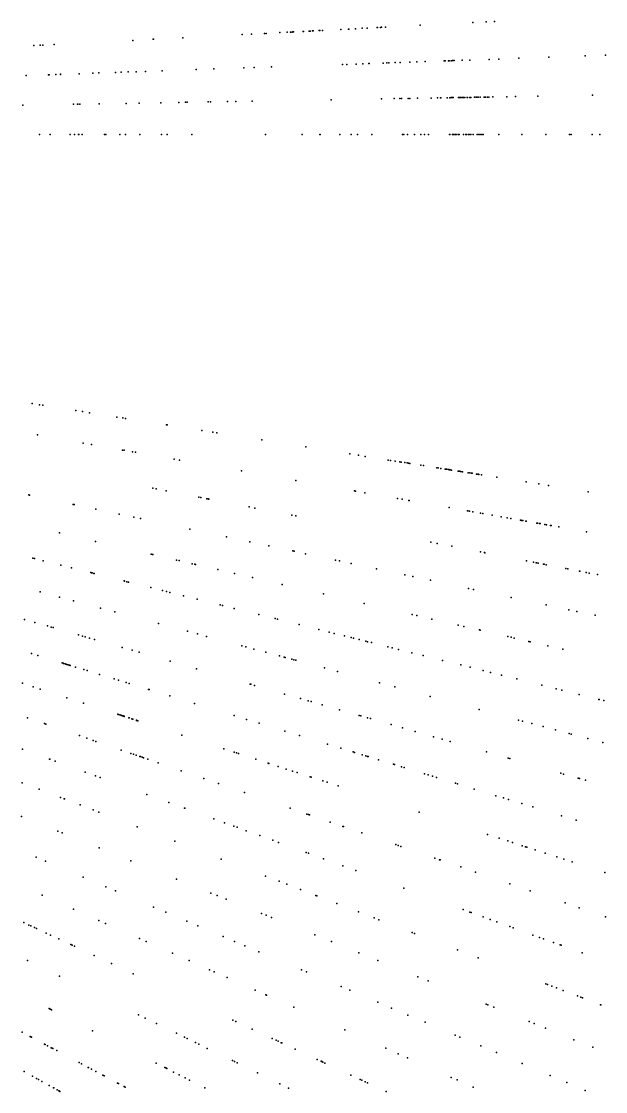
# Model space of a CAD drawing. Header units: metres. Extents: x -4327 to 4266, y -3886 to 3992.
# Drawn here: x 775.1 to 1043.5, y -439.6 to 52 of the extents above; entities that cross this region are included whole.
import ezdxf

# ---------------------------------------------------------------- set-up
doc = ezdxf.new("R2010")
doc.units = ezdxf.units.M

msp = doc.modelspace()

# ---------------------------------------------------------------- linework, layer by layer
for p in [(938.54, 49.19, -77.32), (938.58, 49.19, 2495.1), (938.74, 49.2, -77.85), (940.11, 49.27, -79.52), (940.64, 49.3, 2455.81), (942.35, 49.39, -79.71), (958.39, 50.23, 2485.93), (982.53, 51.49, 2475.92), (988.71, 51.82, 2464.03), (992.5, 52.01, 2489.17), (849.3, 44.51, 2489.75), (876.63, 45.94, 2476.79), (880.82, 46.16, 2484.32), (886.77, 46.47, 2454.3), (887.65, 46.52, 2490.64), (893.92, 46.85, 2491.05), (897.22, 47.02, 106.59), (898.74, 47.1, 92.85), (899.53, 47.14, 2468.54), (899.81, 47.16, 84.53), (900.05, 47.17, 73.16), (900.13, 47.17, 72.18), (904.55, 47.41, 59.62), (904.8, 47.42, 59.63), (907.39, 47.55, 49.86), (907.88, 47.58, 39.94), (908.93, 47.64, 24.08), (909.15, 47.65, 2482.32), (911.97, 47.79, 7.22), (911.99, 47.8, 2.74), (912.23, 47.81, 5.73), (913.53, 47.88, 36.19), (921.84, 48.31, -26.94), (925.4, 48.5, -39.19), (925.54, 48.51, -28.57), (928.62, 48.67, -39.84), (931.75, 48.83, -64.48), (933.98, 48.95, 2495.23), (780.84, 40.92, 2482.26), (783.75, 41.07, 2472.69), (784.95, 41.14, 2500.1), (790.13, 41.41, 2474.06), (826.39, 43.31, 2493.52), (835.63, 43.79, 2471.7), (835.81, 43.8, 2512.78), (990.05, 34.57, 2485.07), (994.43, 34.73, 2488.16), (1003.75, 35.05, 2503.55), (1017.46, 35.53, 2513.92), (1034.22, 36.12, 2473.5), (1043.45, 36.44, 2469.07), (855.47, 29.87, 2492.62), (863.49, 30.15, 2476.35), (877.35, 30.64, 2485.52), (882.09, 30.8, 2498.96), (890.1, 31.08, 2508.58), (922.63, 32.22, 2454.9), (924.66, 32.29, 2489.1), (928.89, 32.44, 106.16), (932.03, 32.55, 2467.65), (934.69, 32.64, 2495.23), (934.91, 32.65, 68.75), (941.42, 32.88, 61.48), (942.99, 32.93, 2484.35), (943.99, 32.96, 2482.9), (946.84, 33.06, 25.07), (949.23, 33.15, 18.91), (953.61, 33.3, 24.21), (956.87, 33.41, 2484.12), (960.6, 33.54, -11.27), (969.4, 33.85, 3.97), (969.84, 33.87, -50.59), (971.42, 33.92, 2497.52), (971.66, 33.93, 0.8), (971.73, 33.93, -95.5), (972.58, 33.96, -91.83), (973.18, 33.98, -88.14), (973.87, 34.01, -76.96), (973.91, 34.01, -76.43), (977.64, 34.14, 2469.56), (981.15, 34.26, -38.31), (777.34, 27.15, 2507.38), (787.63, 27.5, -85.66), (787.84, 27.51, -88.29), (790.9, 27.62, -85.58), (793.07, 27.69, -74.01), (793.11, 27.7, -73.58), (801.66, 27.99, 2480.26), (807.94, 28.21, -70.51), (810.66, 28.31, 2494.16), (818.43, 28.58, 2472.14), (820.97, 28.67, 2470.77), (824.2, 28.78, 2507.88), (827.85, 28.91, 2482.44), (832.15, 29.06, 2481.79), (839.88, 29.33, 2464.66), (847.46, 14.79, 2494.69), (850.59, 14.85, 2494.95), (851.32, 14.86, 2510.54), (860.99, 15.03, 2512), (862, 15.05, 2488.38), (869.82, 15.18, 2493.34), (873.6, 15.25, 2469.49), (881.17, 15.38, 2473.7), (917.49, 16.01, 2460.45), (940.56, 16.42, 2493.19), (946.36, 16.52, 104.44), (949.03, 16.57, 2478.73), (949.83, 16.58, 2480.83), (952.9, 16.63, 68.47), (953.58, 16.64, 65.91), (957.13, 16.71, 2479.63), (963.34, 16.82, 2495.73), (966.25, 16.87, 2495.14), (967.64, 16.89, 95.59), (967.7, 16.89, 35.65), (967.8, 16.89, 91.34), (970.73, 16.94, 51.68), (971.98, 16.97, 41.12), (972.65, 16.98, 2479.5), (973.03, 16.98, 2508.6), (973.45, 16.99, 27.89), (975.94, 17.04, -28.49), (976.22, 17.04, 16.24), (976.51, 17.04, -13.58), (976.56, 17.05, -8.79), (976.58, 17.05, -6.66), (976.85, 17.05, 3.46), (977.51, 17.06, -13.6), (977.72, 17.07, -52.05), (977.79, 17.07, -45.64), (977.93, 17.07, -47.78), (978.18, 17.07, -42.45), (978.88, 17.09, -58), (979.98, 17.11, -64.51), (980.07, 17.11, 2447.24), (981.21, 17.13, -16.86), (981.6, 17.13, -1.87), (983.27, 17.16, -25.48), (983.53, 17.17, -55.59), (984.18, 17.18, -52.93), (984.28, 17.18, 2489.16), (984.35, 17.18, -49.71), (984.98, 17.19, -47.05), (985.96, 17.21, -95.77), (987.75, 17.24, -87.24), (987.91, 17.24, -88.34), (988.37, 17.25, -58.57), (989.3, 17.27, -80.86), (989.92, 17.28, -65.71), (991.74, 17.31, -95.78), (998.18, 17.42, -104.1), (1002.22, 17.49, 2479.02), (1012.43, 17.67, 2488.63), (1037.46, 18.11, 2465.01), (775.78, 13.54, 2482.05), (799.11, 13.95, -80.26), (800.91, 13.98, 2472.21), (801.11, 13.98, -87.53), (802.01, 14, -88.51), (802.05, 14, -85.86), (810.94, 14.16, 2475.52), (823.21, 14.37, 2485.43), (829.19, 14.47, 2471.84), (839.21, 14.65, 2479.28), (783.52, 0, 2463.92), (788.34, 0, 2469.73), (797.54, 0, -74.38), (799.6, 0, -88.67), (801.35, 0, -73.85), (801.6, 0, -73.88), (803, 0, 2482.88), (813.38, 0, 2473.45), (813.91, 0, 2498), (820.38, 0, 2485.61), (822.94, 0, 2507.14), (829.55, 0, 2468.07), (839.58, 0, 2479.99), (842.07, 0, 2487.33), (853.37, 0, 2498.27), (887.36, 0, 2465.16), (904.15, 0, 2498.96), (912.26, 0, 2462.45), (912.42, 0, 2504.74), (921.44, 0, 2495.57), (926.65, 0, 2497.11), (929.55, 0, 2496.56), (936.07, 0, 2472.75), (950.21, 0, 2489.58), (950.87, 0, 2483.17), (952.6, 0, 71.05), (955.73, 0, 72.86), (958.58, 0, 2499.22), (960.35, 0, 35.37), (962.21, 0, 73.35), (971.84, 0, 17.76), (972, 0, 1.86), (973.26, 0, -58.2), (973.49, 0, -38.51), (973.61, 0, 47.03), (973.86, 0, 35.34), (974.38, 0, -41.21), (974.83, 0, 18.35), (975.82, 0, -29.01), (976.26, 0, -21.57), (976.3, 0, -37.03), (978.18, 0, 33.36), (979.3, 0, -29.65), (979.56, 0, -65.55), (980.62, 0, -41.48), (980.81, 0, -57.57), (981.6, 0, -42.05), (982.69, 0, -39.95), (984.52, 0, -76.67), (985.35, 0, -75.66), (985.86, 0, -68.67), (986.72, 0, -74.14), (987.26, 0, -94.25), (994.55, 0, -69.82), (1005.13, 0, 2481.95), (1016.11, 0, 2493.41), (1026.91, 0, 2484.92), (1027.72, 0, 2471.6), (1037.35, 0, 2483.29), (1040.87, 0, 2503.22), (780.04, -123.55, 2469.54), (783.47, -124.09, 2461.86), (785.05, -124.34, 2457.67), (800.13, -126.73, 2477.15), (803.25, -127.22, 2459.53), (806.41, -127.72, 2473.74), (819.02, -129.72, 2467.12), (821.69, -130.14, 2488.63), (822.93, -130.34, 2465.52), (841.79, -133.33, 2464.28), (842.06, -133.37, 2478.2), (858.06, -135.9, 2472.57), (863.14, -136.71, 2469.96), (864.97, -137, 2449.67), (782.49, -137.97, 2452.24), (803.55, -141.69, 2463.12), (807.36, -142.36, 2461.31), (885.64, -140.27, 2461.52), (821.64, -144.88, 2473.32), (822.4, -145.01, 2466.73), (826.22, -145.68, 2464.88), (827.51, -145.91, 2473.15), (905.87, -143.48, 2463.3), (926, -146.66, 2464.44), (929.96, -147.29, 2446.84), (845.32, -149.05, 2486.25), (847.83, -149.5, 2484.84), (933.07, -147.78, 2463.04), (943.69, -149.47, 90.69), (944.72, -149.63, 87.63), (946.84, -149.96, 67.3), (949.04, -150.31, 2472.88), (949.65, -150.41, 82.27), (951.34, -150.68, 44.95), (952.31, -150.83, 2453.6), (953.05, -150.95, 45.56), (953.53, -151.02, 63.54), (958.66, -151.84, 41.58), (959.86, -152.03, 2484.98), (876.26, -154.51, 2446.73), (965.95, -152.99, -3.47), (966.66, -153.1, 8.81), (967.85, -153.29, 2458.13), (969.8, -153.6, 2451.42), (970.34, -153.69, -55.52), (970.67, -153.74, -53.92), (971.31, -153.84, -51.27), (971.35, -153.85, -9.39), (971.49, -153.87, -42.14), (971.84, -153.92, -9.93), (972.18, -153.98, -48.62), (972.72, -154.06, -17.46), (975.82, -154.55, -54.75), (975.95, -154.58, -81.83), (976.37, -154.64, -37.49), (976.46, -154.66, -52.08), (976.49, -154.66, -40.73), (976.89, -154.72, -61.85), (977.63, -154.84, -61.89), (977.85, -154.88, -66.25), (980.37, -155.28, -90.93), (981.12, -155.39, -82.27), (981.92, -155.52, -98.19), (982.28, -155.58, -102.06), (984.3, -155.9, -88.56), (984.54, -155.94, -85.84), (985.15, -156.03, -71.66), (985.24, -156.05, -73.85), (986.6, -156.26, 2458.84), (901.22, -158.91, 2461.92), (993.6, -157.37, 2472.42), (1007.02, -159.5, 2433.27), (1012.88, -160.42, 2473.87), (1017.34, -161.13, 2477.14), (778.49, -165.47, 2465.47), (778.92, -165.57, 2508.91), (835.45, -162.39, 2456.49), (837.09, -162.71, 2456.97), (841.68, -163.61, 2457.46), (856.63, -166.51, 2457.93), (857.53, -166.69, 2464.77), (928.13, -163.65, 2449.18), (928.59, -163.74, 2486.74), (932.86, -164.49, 2445.72), (1035.52, -164.01, 2456.9), (798.99, -169.83, 2479.41), (799.33, -169.9, 2471.4), (809.38, -172.04, 2457.43), (860.33, -167.23, 2455.79), (860.91, -167.34, 2465.93), (861.3, -167.42, 2475.61), (879.77, -171.01, 2477.1), (882.43, -171.53, 2476.12), (947.97, -167.15, 2457.45), (950.01, -167.51, 2458.78), (953.11, -168.06, 2458.89), (953.25, -168.08, 2455.34), (971.65, -171.33, 2471.06), (971.68, -171.33, 81.17), (820.06, -174.31, 2476.44), (826.8, -175.74, 2452.68), (829.9, -176.4, 2470.63), (899.41, -174.83, 2481.5), (901.16, -175.17, 2482.17), (980.03, -172.81, 2480.58), (980.31, -172.85, 90.1), (981, -172.98, 35.06), (982.54, -173.25, 50.92), (986.1, -173.88, 29.77), (987.13, -174.06, 28.16), (991.38, -174.81, 12.35), (995.57, -175.55, 2480.67), (998.32, -176.03, 2479.8), (1000.07, -176.34, 3.6), (852.49, -181.2, 2471.85), (1004.39, -177.1, -35.34), (1004.66, -177.15, -13.63), (1004.83, -177.18, -62.69), (1004.86, -177.18, -62.13), (1005.54, -177.3, -54.35), (1006.89, -177.54, -68.97), (1006.97, -177.56, -67.86), (1006.98, -177.56, -44.92), (1011.98, -178.44, -70.45), (1012.11, -178.46, -78.91), (1012.15, -178.47, -78.35), (1012.31, -178.5, -72.73), (1013.14, -178.64, -50.26), (1013.41, -178.69, -59.28), (1015.62, -179.08, -93.34), (1016.38, -179.22, -103.64), (1018.25, -179.54, -79.39), (1018.5, -179.59, -76), (1022.02, -180.21, -84.81), (1022.02, -180.21, -84.81), (792.58, -182.98, 2478.16), (869.33, -184.78, 2456.41), (1034.82, -182.47, 2462.42), (809.22, -186.82, 2484.36), (880.13, -187.08, 2478.47), (888.81, -188.92, 2456.85), (899.77, -191.25, 2478.83), (900.42, -191.39, 2451.89), (963.3, -187.25, 2438.44), (966.09, -187.79, 2437.83), (972.88, -189.11, 2466.58), (986.02, -191.66, 2449.55), (780.38, -194.57, 2473), (781.12, -194.75, 2466.18), (785.11, -195.75, 2465.1), (834.71, -192.71, 2459.58), (835.43, -192.87, 2461.71), (835.51, -192.89, 2461.94), (846.44, -195.42, 2481.06), (847.61, -195.69, 2450.16), (905.62, -192.5, 2457.9), (919.45, -195.44, 2491.32), (921.34, -195.84, 2451.79), (987.86, -192.02, 2461.75), (987.99, -192.05, 2446.83), (1007.23, -195.79, 2460.09), (1010.35, -196.39, 2467.7), (793.24, -197.78, 2458.91), (798.14, -199, 2469.61), (806.98, -201.2, 2465.5), (807.3, -201.28, 2479.9), (807.61, -201.36, 2471.88), (853.64, -197.08, 2463.34), (854.79, -197.34, 2462.39), (855.16, -197.43, 2480.56), (865.44, -199.8, 2484.51), (873.02, -201.55, 2476.4), (926.68, -196.97, 2457.99), (938.32, -199.45, 2456.87), (1011.64, -196.64, 2455.77), (1011.72, -196.66, 69.53), (1012.52, -196.81, 2469.22), (1014.94, -197.28, 69.18), (1015.25, -197.34, 60.14), (1016.3, -197.55, 2467.07), (1025.29, -199.3, 23.65), (1026.15, -199.46, 17.39), (1026.21, -199.47, 61.94), (1031.48, -200.5, -31.24), (1031.76, -200.55, 2478.06), (1034.61, -201.11, -40.55), (1035.93, -201.37, 2476.79), (808.45, -201.57, 2470.01), (808.53, -201.59, 2452.56), (822.33, -205.03, 2489.97), (822.54, -205.08, 2459.77), (823.65, -205.36, 2489.51), (824.38, -205.54, 2452.24), (881.28, -203.46, 2482.89), (951.37, -202.22, 2483.05), (954.97, -202.99, 2449.07), (963.1, -204.71, 2477.78), (1039.8, -202.12, -32.07), (783.81, -210.02, 2476.71), (834.65, -208.1, 2487.2), (839.91, -209.41, 2494.05), (841.79, -209.88, 2452.05), (843.31, -210.26, 2465.02), (894.89, -206.6, 2491.62), (913.94, -211, 2465.61), (980.54, -208.42, 2471.43), (982.8, -208.9, 2481.02), (792.64, -212.39, 2509.23), (799.13, -214.13, 2461.43), (849.58, -211.82, 2466.18), (855.89, -213.4, 2446.33), (866.41, -216.02, 2472.18), (932.57, -215.3, 2475.15), (1000.17, -212.59, 2474.29), (1016.2, -216, 2441.94), (811.54, -217.45, 2455.23), (818.04, -219.19, 2466.13), (867.54, -216.3, 2466.97), (872.83, -217.62, 2452.75), (884.19, -220.45, 2484.67), (954.61, -220.39, 2438.28), (956.84, -220.9, 2436.28), (1026.61, -218.21, 2463.22), (1030.32, -219, 2435.2), (1038.67, -220.78, 2454.94), (776.53, -222.67, -118.7), (781.32, -224.04, 2476.26), (787.06, -225.68, 2499.04), (838.09, -224.57, 2473.75), (891.66, -222.32, 2472.23), (891.68, -222.32, 2459.95), (892.75, -222.59, 2483.55), (902.69, -225.07, 2453.54), (963.78, -222.51, 2461.71), (975.86, -225.3, 2446.16), (978.46, -225.9, 2445.07), (788.83, -226.19, 2486.33), (789.8, -226.47, 2466.76), (801.32, -229.77, 2484.64), (803.26, -230.33, 2504.26), (804.42, -230.66, 2467.45), (851.43, -228.14, 2461.43), (856.03, -229.37, 2453.61), (860.21, -230.49, 2465.6), (911.86, -227.35, 2466.27), (916.48, -228.5, 2486.92), (918.9, -229.11, 2465.09), (923.51, -230.26, 2461.39), (985.55, -227.53, 2470.45), (985.88, -227.61, 2455.99), (998.57, -230.54, 2464.67), (1000.16, -230.91, 2464.8), (806.45, -231.25, 2491.55), (808.79, -231.92, 2471.98), (821.45, -235.55, 2492.85), (876.45, -234.84, 2461.59), (878.25, -235.33, 2487.54), (926.72, -231.06, 2461.98), (927.67, -231.29, 2444.7), (930.3, -231.95, 2463.5), (933.38, -232.72, 2471.66), (934.14, -232.91, 2465.71), (935.95, -233.36, 2462.57), (943.51, -235.24, 2450.9), (945.52, -235.75, 2471.85), (1001.56, -231.23, 2460.68), (1008.32, -232.79, 2477.29), (1008.89, -232.92, 2474.88), (1016.96, -234.78, 2328.81), (779.78, -238.4, 2479.62), (782.69, -239.29, 2507.3), (826.01, -236.85, 2467.14), (829.24, -237.78, 2494.29), (881.99, -236.33, 2481.33), (887.43, -237.79, 2455.24), (893.7, -239.47, 2489.1), (895.9, -240.06, 2486.92), (896.39, -240.19, 2471.79), (948.37, -236.45, 2444.06), (954.54, -237.99, 2463.86), (959.79, -239.3, 2481.35), (1023.83, -236.37, 2473.57), (793.84, -242.7, -131.71), (794.27, -242.83, -123.9), (794.52, -242.91, -127.18), (795.19, -243.11, -106.01), (795.49, -243.21, -107.44), (795.57, -243.23, -112.53), (795.95, -243.35, -105.65), (796.68, -243.57, 2460.81), (797.26, -243.75, -89.69), (797.52, -243.83, -117.9), (799.98, -244.58, 2470.99), (803.85, -245.76, 2469.62), (843.52, -241.88, 2471.6), (855.59, -245.34, 2451.68), (899.34, -240.98, -74.04), (900.3, -241.23, 2490.83), (901.21, -241.48, 2452.52), (914.33, -244.99, 2492.3), (968.55, -241.49, 2445.63), (977.1, -243.62, 2486.58), (981.32, -244.67, 2485.62), (805.34, -246.22, -115.31), (811.04, -247.96, 2478.41), (817.73, -250.01, 2468.07), (819.81, -250.64, 2478.69), (920.3, -246.59, 2444.11), (987.31, -246.16, 2469.86), (990.67, -247, 2459.23), (995.7, -248.26, 2464.11), (995.76, -248.27, 2449.18), (1002.8, -250.03, 2474.06), (775.59, -252.01, 2475.38), (780.53, -253.61, 2486.56), (783.72, -254.65, 2483.08), (783.78, -254.67, 2487.8), (823.29, -251.71, 2476.11), (824.68, -252.13, 2497.83), (833.51, -254.83, 2489.32), (833.89, -254.95, 2460.29), (880.29, -252.42, -60.27), (880.55, -252.49, 2468.51), (882.31, -253, 2452.89), (939.7, -251.79, 2452.06), (946.65, -253.65, 2470.19), (1014.21, -252.87, 2456.89), (1020.78, -254.51, 2461.62), (1023.44, -255.17, 2483), (795.99, -258.63, 2485.62), (843.31, -257.83, 2501.09), (896.09, -256.95, 2474.75), (903.38, -259.04, 2458.23), (906.87, -260.04, 2443.72), (908.31, -260.45, 2483.84), (963, -258.03, 2461.79), (1031.36, -257.15, 2442.76), (1040.45, -259.41, 2456.95), (1040.6, -259.45, 2460.97), (1042.69, -259.97, 2451.3), (803.67, -261.13, 2491.6), (854.73, -261.32, 2474.53), (913.27, -261.88, 2477.05), (921.29, -264.17, 2462.57), (985.51, -264.07, 2480.36), (777.98, -267.88, 2474.8), (819.41, -266.24, -107.46), (819.6, -266.3, -111.78), (820.35, -266.55, -149.91), (820.81, -266.7, -147.09), (821.13, -266.8, -146.66), (821.62, -266.96, -140.45), (821.86, -267.04, -140.49), (822.36, -267.2, -108.8), (822.41, -267.22, -135.27), (824.54, -267.91, -102.37), (824.65, -267.95, -107.67), (825.91, -268.35, -103.02), (826.35, -268.5, -105.48), (827.96, -269.02, -108.1), (828.05, -269.05, -105.22), (828.66, -269.25, -101.92), (872.9, -266.87, 2484.64), (878.53, -268.59, 2450.99), (930.35, -266.77, 2482.78), (931.05, -266.97, 2492.69), (934.15, -267.86, 2476.94), (935.53, -268.26, 2476.64), (1003.56, -268.9, 2464.45), (1005.37, -269.39, 2484), (785.68, -270.53, 2508.45), (786.38, -270.77, 2469.99), (884.38, -270.38, 2487.93), (896.16, -273.98, 2451.23), (945.06, -270.99, 2474.07), (950.25, -272.48, 2452.52), (956.01, -274.13, 2482.98), (1009.72, -270.55, 2468.27), (1014.88, -271.94, 2451.05), (1020.49, -273.44, 2464.6), (1026.84, -275.14, 2476.2), (801.79, -276.08, 2491.39), (805.21, -277.26, 2479.85), (808.16, -278.27, 2462.64), (809.36, -278.69, 2492.62), (848.84, -275.81, 2483.76), (902.87, -276.04, 2494.03), (915.79, -279.99, 2440.86), (964.53, -276.58, 2481.57), (968.47, -277.7, 2460.74), (972.12, -278.75, 2481.6), (1027.74, -275.38, 2463.55), (1035.43, -277.44, 2459.83), (1042.23, -279.27, 2472.3), (775.57, -282.29, 2473.43), (820.98, -282.69, -112.14), (825.38, -284.2, -111.29), (826.65, -284.64, 2501.36), (827.88, -285.06, -101.94), (868.13, -282.07, 2488.89), (872.9, -283.62, 2469.19), (873.96, -283.97, 2451.69), (874.81, -284.24, 2450.02), (921.96, -281.87, 2465.19), (927.5, -283.57, 2460.22), (928.18, -283.77, -47.42), (931.65, -284.83, 2463.35), (988.83, -283.54, 2473.9), (788.11, -286.85, 2472.9), (788.19, -286.88, 2477.62), (790.61, -287.76, 2494.17), (829.58, -285.65, -101.66), (829.79, -285.72, 2467.58), (830.56, -285.99, -121.26), (831.28, -286.23, 2450.83), (833.16, -286.88, -94.8), (837.9, -288.51, 2466.11), (882.8, -286.84, 2464.22), (888.55, -288.71, 2472.09), (888.85, -288.81, 2497.62), (933.42, -285.37, 2444.59), (934.17, -285.6, -41.85), (934.51, -285.71, -39.2), (939.27, -287.16, -39.93), (946.05, -289.24, 2465.96), (946.5, -289.37, 2474.93), (998.72, -286.38, 2449.52), (999.52, -286.61, 2429.33), (804.49, -292.81, 2506.31), (809.11, -294.49, 2480.83), (848.53, -292.17, 2459.38), (893.11, -290.19, 2456.37), (896.84, -291.4, 2466.64), (899.65, -292.32, 2470.33), (901.88, -293.04, 2468.36), (949.84, -290.39, 2471.92), (951.06, -290.77, 2490.8), (960.29, -293.59, 2471.81), (962, -294.11, 2476.21), (963.98, -294.72, 2469.7), (1022.9, -293.31, 2434.6), (1024.26, -293.7, 2463.43), (775.48, -297.68, 2466.91), (811.35, -295.31, 2500.9), (858.9, -295.74, 2472.67), (865.63, -298.06, 2458.84), (907.79, -294.96, -65.44), (908.28, -295.12, 2473.8), (913.62, -296.85, -63.75), (915.57, -297.49, -59.14), (920.63, -299.13, 2479.22), (965.88, -295.3, 2493.99), (974.55, -297.95, 2485.17), (975.56, -298.26, 2453.36), (1030.95, -295.62, 2457.41), (1031.53, -295.79, 2433.39), (1034.33, -296.59, 2454.5), (783.3, -300.68, 2496.27), (793.15, -304.46, 2456.48), (832.78, -303.11, 2453.61), (877.63, -302.19, 2480.52), (983.22, -300.6, 2487.93), (993.18, -303.65, -108.87), (996.63, -304.7, 2472.05), (794.74, -305.07, 2478.9), (794.9, -305.13, 2479.37), (802.1, -307.9, 2501.84), (842.87, -306.78, 2466.47), (850, -309.38, 2458.1), (850.17, -309.44, 2487.85), (898.57, -309.4, 2465.69), (998.88, -305.39, 2433.01), (1005.09, -307.29, 2466.67), (1010.13, -308.83, -102.58), (775.14, -313.18, 2460.61), (808.06, -310.19, 2454.88), (810.69, -311.19, 2467.14), (863.53, -314.3, 2472.23), (906.33, -312.07, 2455), (907.11, -312.34, -59.99), (907.52, -312.49, -56.87), (957.92, -311.25, 2273.91), (1023.25, -312.84, 2473.75), (828.33, -317.97, 2460.67), (868.43, -316.08, 2494.57), (872.81, -317.68, 2469.88), (874.23, -318.19, 2449.53), (917.03, -315.76, 2472.05), (922.85, -317.76, 2463.98), (923.06, -317.84, 2433.48), (1030.05, -314.92, 2457.02), (791.85, -319.93, 2465), (793.93, -320.77, 2454.16), (878.45, -319.73, 2469.48), (884.63, -321.98, 2495.06), (890.58, -324.15, 2475), (931.56, -320.76, 2475.39), (989.33, -321.45, 2471.24), (994.6, -323.16, 2450.69), (810.83, -327.59, 2463.11), (845.56, -324.58, 2465.4), (893.2, -325.1, 2462.14), (947.1, -326.11, 2481.19), (948.28, -326.52, 2457.21), (949.45, -326.92, 2483.42), (998.6, -324.46, 2449.44), (1000.76, -325.17, 2447.37), (1005.24, -326.62, 2425.45), (1006.78, -327.12, 2447.37), (1007.35, -327.31, 2448.74), (1011.25, -328.57, 2480.46), (781.94, -331.91, 2469.22), (786.26, -333.75, 2469.71), (825.47, -333.51, 2464.89), (866.88, -332.76, 2481.46), (905.91, -329.72, 2485.06), (906.98, -330.11, 2456.16), (913.89, -332.63, 2482.82), (965.01, -332.28, 2454.51), (967.27, -333.06, 2490.86), (967.6, -333.17, -102.76), (1015.79, -330.05, 2439.98), (1021.08, -331.77, 2409.64), (1024.31, -332.82, 2456.79), (1028.22, -334.09, 2455.26), (922.83, -335.88, 2487.13), (928.79, -338.05, 2467.66), (976.98, -336.4, 2458.43), (983.72, -338.72, 2464.11), (1043.26, -338.98, 2426.3), (803.56, -341.09, 2488.85), (803.57, -341.1, 2471.61), (846.39, -341.97, 2472.35), (887.35, -340.62, 2490.28), (893.5, -342.98, 2463.09), (813.88, -345.47, 2473.21), (818.44, -347.41, 2491.35), (862.22, -348.36, 2476.93), (897.09, -344.36, 2461.06), (903.3, -346.74, 2482.08), (950.84, -346.08, 2482.99), (999.61, -344.19, 2470.01), (1008.9, -347.39, 2489.19), (784.75, -349.4, 2470.67), (865.04, -349.5, 2464.57), (869.24, -351.2, 2472.48), (910.4, -349.47, 2438.49), (910.94, -349.68, 2463.28), (910.94, -349.68, 2463.28), (920.08, -353.19, 2480.11), (1024.98, -352.93, 2450.97), (799.02, -355.75, 2476.33), (835.86, -354.8, 2488.5), (841.46, -357.18, 2505.18), (885.4, -357.72, 2469.55), (887.52, -358.58, 2443.71), (929.99, -356.99, 2455.91), (978.08, -355.99, 2457.68), (981.15, -357.11, 2446.78), (981.84, -357.36, 2467.12), (1031.36, -355.13, 2416.19), (776.24, -361.97, 2494.03), (778.59, -363.06, 2501.6), (779.53, -363.5, 2500.19), (810.75, -360.97, 2452.89), (813.82, -362.33, 2479.05), (851.21, -361.32, 2450.85), (856.14, -363.41, 2497.97), (890, -359.58, 2482.38), (937.28, -359.79, 2482.96), (939.42, -360.61, 2484.73), (987.22, -359.32, 2436.12), (990.53, -360.52, 2429.7), (993.55, -361.62, 2451.73), (1043.54, -359.32, 2423.53), (781.09, -364.23, 2491.92), (782.03, -364.67, 2455.82), (786.48, -366.74, 2465.49), (788.45, -367.66, 2467.37), (867.86, -368.39, 2470.19), (909.89, -367.62, 2434.66), (954.71, -366.48, 2459.36), (955.77, -366.89, 2473.5), (999.54, -363.8, 2448.15), (1001.09, -364.37, 2412.23), (1010.12, -367.65, 2409.05), (792.33, -369.47, 2496.87), (797.8, -372.02, 2479.37), (798.42, -372.31, 2494.24), (799.49, -372.81, 2459.06), (829.39, -369.27, 2463), (832.4, -370.61, 2484.43), (872.99, -370.56, 2468.59), (877.83, -372.62, 2442.43), (917.55, -370.71, 2470.68), (1013.14, -368.75, 2455.75), (1015.05, -369.45, 2406.7), (1019.64, -371.12, 2449.69), (1022.61, -372.2, 2414.05), (1023.14, -372.39, 2387.44), (808.51, -377.02, 2474.08), (844.56, -376.02, 2462.42), (884.25, -375.34, 2476.2), (930.18, -375.82, 2450.33), (975.47, -374.45, 2470.91), (985.03, -378.12, 2461.39), (1032.78, -375.9, 2420.41), (777.91, -379.41, 2467.61), (816.6, -380.79, 2469.25), (852.15, -379.4, 2496.95), (938.89, -379.33, 2484.84), (792.71, -386.63, 2462.84), (826.56, -385.43, 2482.53), (861.55, -383.59, 2450.81), (863.67, -384.53, 2452.86), (869.72, -387.23, 2486.2), (903.89, -383.68, 2455.43), (906.11, -384.62, 2469.28), (957.35, -386.79, 2475.55), (882.58, -392.95, 2474.33), (922.03, -391.38, 2461.77), (925.99, -393.06, 2476.21), (962.08, -388.7, 2450.08), (1016.08, -390.04, 2446.31), (1016.9, -390.35, 2412.77), (1018.8, -391.08, 2413.77), (1021.05, -391.95, 2505.98), (1024.08, -393.11, 2422.74), (887.48, -395.13, 2492.09), (887.76, -395.25, 2472.92), (1030.59, -395.61, 2406.65), (1032.11, -396.19, 2406.73), (1032.88, -396.49, 2387.9), (787.87, -401.44, 1.69), (788.09, -401.55, -4.1), (788.1, -401.55, 0.24), (788.54, -401.78, 2.17), (788.99, -402.01, 0.72), (900.3, -400.84, 2452.66), (938.9, -398.54, 2479.66), (945.23, -401.22, 2469.52), (988.67, -399.45, 2472.62), (989.47, -399.77, 2456.18), (992.15, -400.86, 2462.83), (1041.24, -399.69, 2424.52), (1041.37, -399.74, 2370.13), (828.93, -404.29, 2481.14), (832.01, -405.8, 2469.72), (872.32, -406.77, 2473.05), (873.7, -407.41, 2472.99), (952.75, -404.42, 2466.37), (960.58, -407.74, 2486.66), (1008.36, -407.4, 2462.54), (775.47, -412.32, 2490.95), (807.84, -411.62, 12.61), (837.21, -408.34, 2493.44), (846.36, -412.8, 2463.14), (881.11, -410.87, 2442.64), (923.66, -411.24, 2473.32), (1010.73, -408.36, 2464.69), (1015.97, -410.48, 2437.81), (779.12, -414.26, -64.36), (779.23, -414.33, -50.84), (779.42, -414.42, -55.68), (779.69, -414.57, -54.74), (779.72, -414.58, -54.25), (785.78, -417.8, 2459.7), (850.14, -414.64, 2490.43), (851.26, -415.19, 2473.36), (855.14, -417.08, 2496.87), (856.66, -417.82, 2484.98), (890.36, -415.18, 2484.04), (892.12, -416, 2477.09), (893.17, -416.49, 2452.66), (894.55, -417.13, 2483.82), (894.73, -417.22, 2476.48), (974.41, -413.61, 2484.38), (976.63, -414.56, 2452.87), (1029.02, -415.75, 2395.38), (786.05, -417.95, -55.67), (787.19, -418.56, -50.87), (788.83, -419.43, -49.02), (789.21, -419.63, -45.62), (789.25, -419.65, -49.54), (789.52, -419.79, -43.68), (791.35, -420.77, -20.78), (860.55, -419.72, 2468.04), (900.96, -420.13, 2447.03), (942.55, -419.65, 2481.29), (948.18, -422.16, 2465.71), (986.17, -418.6, 2451.1), (993.4, -421.68, 2454.47), (1037.6, -419.22, 2450.29), (801.62, -426.23, 2463), (802.73, -426.82, -13.64), (837.08, -426.51, 38.2), (872.06, -425.33, 2477), (872.97, -425.78, 2440.31), (874.29, -426.42, 2487.31), (910.99, -424.8, 2478.15), (912.85, -425.67, 2460.04), (913.19, -425.83, 2476.36), (913.56, -426, 2442.96), (914.62, -426.49, 2491.91), (952.47, -424.07, 2461.82), (1005.27, -426.71, 2461.9), (776.34, -430.33, 2500.1), (780.17, -432.46, 2473.84), (805.84, -428.47, -12.2), (806, -428.56, -16.18), (807.33, -429.26, -16.21), (809.32, -430.32, -157.25), (812.51, -432.02, -6.78), (813.09, -432.33, -14.82), (841.03, -428.52, 39.92), (841.43, -428.73, 40.97), (841.9, -428.97, 40.48), (841.95, -429, 44.61), (845.09, -430.59, 2472.85), (847.57, -431.86, 2444.16), (883.56, -430.94, 2435.05), (926.55, -432.06, 2470.04), (1018.04, -432.13, 2471.32), (782.11, -433.53, -106.09), (782.99, -434.02, -108.19), (784.58, -434.9, -103.45), (787.87, -436.73, -91.95), (819.31, -435.64, -11.39), (819.78, -435.89, -8.36), (822.42, -437.29, -9.91), (850.43, -433.32, 2444.52), (852.35, -434.3, 2461.93), (893.83, -435.95, 2498.62), (930.81, -434.04, 2477.56), (931.47, -434.35, 2487), (933.05, -435.09, 2487.36), (934.22, -435.63, 2475.19), (972.65, -433.05, 2465.16), (975.3, -434.23, 2486.77), (1025.77, -435.42, 2457.66), (789.82, -437.81, -87.2), (790.01, -437.91, -59.95), (791.53, -438.75, 2471.78), (791.61, -438.8, -66.02), (792.28, -439.17, -58.63), (792.34, -439.2, -85.98), (792.36, -439.21, -43.76), (792.52, -439.3, -58.15), (792.86, -439.49, -63.64), (822.87, -437.53, -9.4), (859.37, -437.87, 2486.22), (897.93, -437.95, 2466.88), (942.69, -439.58, 2471), (982.74, -437.55, 2450.25), (1034.22, -439, 2481.5)]:
    msp.add_point(p)

doc.saveas('drawing.dxf')
